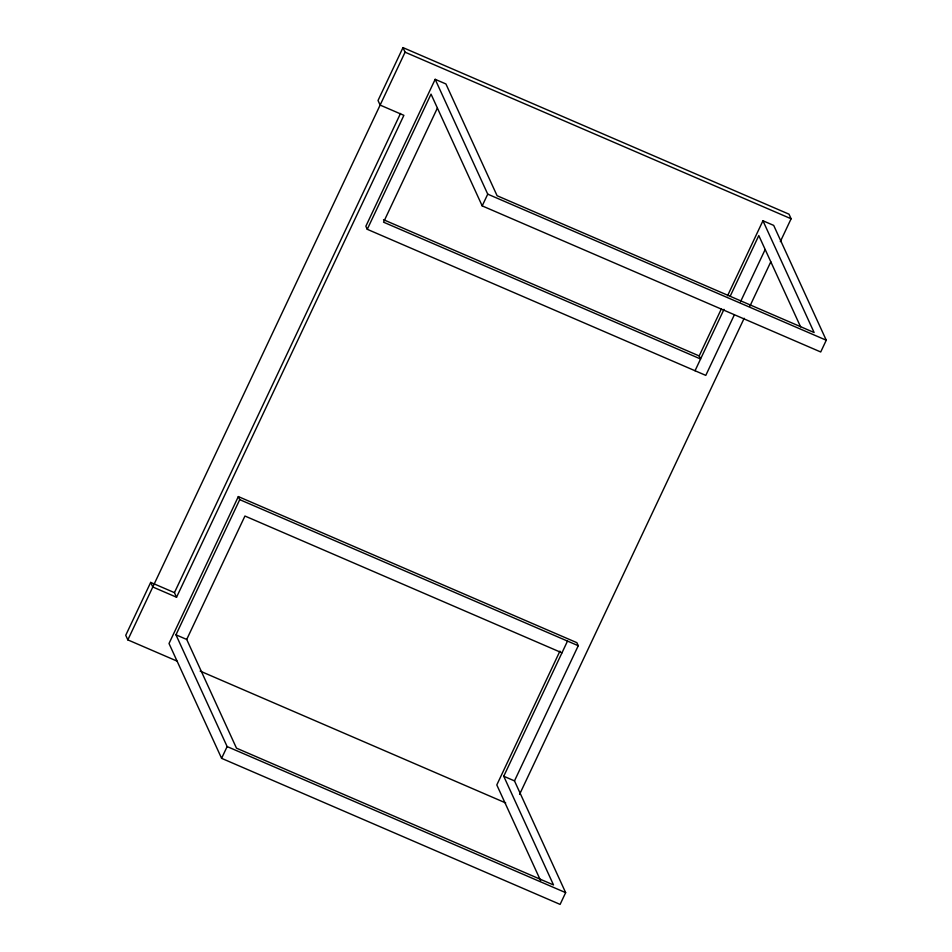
<?xml version="1.0" encoding="UTF-8"?>
<svg xmlns="http://www.w3.org/2000/svg" width="952" height="952" viewBox="0 0 952 952"><rect width="100%" height="100%" fill="white"/><g stroke="black" fill="none" stroke-linecap="round" stroke-linejoin="round"><path stroke-width="1.43" d="M780.331 241.63L791.112 218.77L789.006 214.176L402.982 47.6L378.027 100.495L380.134 105.089L403.886 115.335L176.548 597.237L174.442 592.644L150.69 582.398L125.735 635.293L127.842 639.887L176.953 661.069M127.842 639.887L405.076 52.193L402.982 47.6M174.442 592.644L400.518 113.431M514.485 780.89L578.257 645.718L576.852 642.659L238.333 496.587L169.016 643.504L221.59 758.327L560.109 904.4L565.655 892.643L514.485 780.89L503.739 776.249L567.511 641.077M727.59 295.703L762.945 220.757L814.115 332.522L497.087 195.719L445.917 83.954L435.171 79.325L365.854 226.243L367.258 229.301L705.789 375.385L734.194 315.16M565.655 892.643L227.135 746.57L175.965 634.817L239.737 499.645L238.333 496.587M367.258 229.301L431.03 94.141L482.188 205.894L820.719 351.978L826.265 340.221L773.69 225.398L762.945 220.757M503.739 776.249L553.505 884.943L236.477 748.153L186.711 639.447L244.938 516.032L561.966 652.834M437.337 108.171L383.549 222.185L700.577 358.987L699.184 355.929L383.513 219.71M221.59 758.327L227.135 746.57M482.188 205.894L487.733 194.148L435.171 79.325M559.931 651.108L496.801 784.936L540.569 880.541M699.184 355.929L721.271 309.091M695.031 370.745L723.996 309.352M730.327 295.941L758.803 235.572L800.584 326.833M740.501 301.772L765.134 249.579M519.59 794.349L744.167 318.289M749.878 306.187L770.811 261.8M405.076 52.193L791.112 218.77M487.733 194.148L826.265 340.221M239.737 499.645L578.257 645.718M176.548 597.237L152.796 586.991L150.69 582.398M175.965 634.817L186.711 639.447M200.134 671.077L505.69 802.929"/></g></svg>
